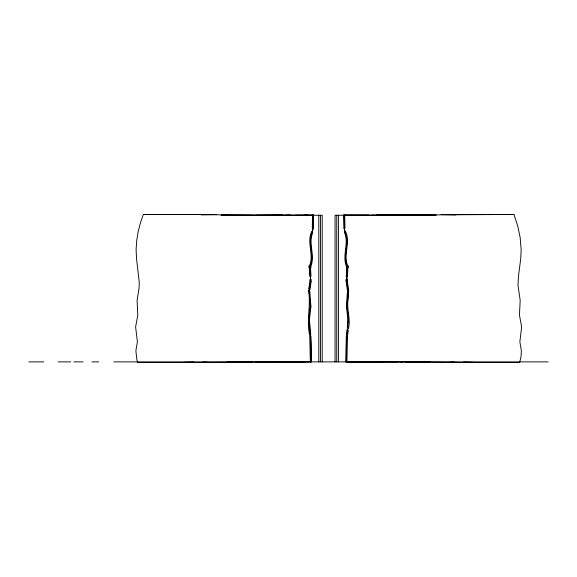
<?xml version="1.0" encoding="UTF-8"?>
<svg xmlns="http://www.w3.org/2000/svg" width="577" height="577" viewBox="0 0 577 577"><rect width="100%" height="100%" fill="white"/><g stroke="black" fill="none" stroke-linecap="round" stroke-linejoin="round"><path stroke-width="0.87" d="M310.924 361.88L310.844 343.69A81.876 55.594 90 0 0 310.267 335.316L308.803 320.019L310.253 305.738L309.157 291.32L310.541 281.302A16.747 11.374 90 0 0 310.577 279.47L309.928 267.641A15.774 10.711 90 0 1 310.051 266.386C314.992 254.984 307.123 243.263 312.258 231.947A28.756 19.524 -90 0 0 312.821 228.405L313.066 215.171M309.986 280.242L309.972 279.203M346.085 279.427L346.092 280.559M347.289 279.203L347.282 280.242M346.431 343.69A81.876 55.594 90 0 1 346.993 335.316L348.465 320.019L347.015 305.738L348.111 291.32L346.719 281.302A16.747 11.374 -90 0 1 346.683 279.47L347.34 267.641A15.774 10.711 -90 0 0 347.21 266.386C342.269 254.984 350.138 243.263 345.003 231.947A28.756 19.524 -90 0 1 344.44 228.405L344.195 215.171L435.772 215.207M369.02 215.098L343.647 215.077L343.892 228.701M346.416 343.69L346.344 361.88M309.315 267.461L309.669 275.236M310.534 267.822L310.996 276.138M311.14 281.453L310 289.416M310.808 307.267L309.438 320.004L310.787 334.35M308.551 290.794C311.075 305.161 306.337 320.271 309.589 334.927M309.799 291.169L310.311 298.98M309.95 281.15L308.774 288.68M346.272 276.138L346.727 267.822M346.301 336.11L345.753 361.88L370.773 361.88M313.376 228.701L313.614 215.077L221.489 215.207M347.462 276.592L347.945 267.461M347.491 336.615L346.928 361.873M312.28 228.11L312.518 215.257L313.614 215.077M346.474 334.35L347.08 329.301M310.599 267.129C315.619 255.337 307.88 244.064 312.799 232.459M347.325 327.253L347.787 318.1L346.452 307.267M347.671 334.927L348.299 329.943M348.443 328.782C350.96 318.85 346.258 309.027 348.227 299.146M348.292 298.641L348.71 290.794M309.452 266.069C314.4 254.608 306.38 242.816 311.717 231.427M497.655 362.493L519.632 362.457L521.045 356.644L521.37 350.672L519.863 341.815L521.651 326.957L519.466 315.15L520.18 300.22L517.987 285.406L518.463 276.419L520.735 258.575L521.154 249.574L520.173 237.637L517.728 225.91L513.956 214.536L441.102 214.543L456.061 214.911M162.014 214.507L143.305 214.536L140.37 223.025L138.134 231.738L136.706 240.602L136.107 249.574L136.525 258.575L139.266 282.405L139.05 288.262L137.081 300.22L137.795 315.15L135.609 326.957L137.405 341.815L135.891 350.672L136.821 359.579L137.622 362.457L159.613 362.493M513.956 214.536L508.46 214.55M454.294 362.067L447.579 362.421L495.78 362.5M378.685 361.988L375.851 361.952M221.929 215.409L283.098 215.091M378.599 361.988L358.505 361.945M193.692 362.082L184.2 362.313M275.142 361.765L274.565 361.786L310.671 361.772L301.8 361.945M201.207 214.911L216.151 214.55L163.81 214.5M429.959 361.729L405.292 361.923M148.801 214.55L143.341 214.543M365.695 361.786L382.919 361.786L380.935 361.801M365.169 361.959L352.374 361.692L376.363 361.808M512.614 362.443L519.639 362.457M149.638 214.485L197.781 214.493L252.437 215.322M304.771 215.084L307.678 215.084M256.289 215.322L283.444 215.243M376.666 215.091L403.9 215.005M255.863 361.923L305.096 361.692L304.346 362.067L284.591 361.952M281.251 361.952L278.467 361.967L280.025 362.024M298.042 361.945L280.177 362.031M356.002 361.808L372.879 361.952M379.861 361.808L380.596 361.801M378.981 361.88L398.483 361.837M182.931 362.558L282.29 361.88M511.446 362.515L474.33 362.558M285.644 215.098L290.887 215.098M405.883 214.997L435.332 215.409M221.056 215.25L322.211 215.25L322.211 361.88M436.205 215.25L335.057 215.25L335.057 361.88M373.29 361.873L379.464 361.808M400.388 361.837L471.878 362.558M28.85 361.88L43.787 361.88M58.176 361.88L70.69 361.88M73.834 361.88L83.066 361.88M91.902 361.88L98.689 361.88M113.698 361.88L548.15 361.88M355.663 361.945L346.799 361.772L352.042 361.808M180.486 362.565L147.279 362.522M371.473 215.243L507.623 214.485M295.763 215.243L312.518 215.257M277.999 361.808L275.64 361.801M377.856 361.873L403.352 361.923M251.969 361.923L227.309 361.729M161.488 362.5L209.682 362.421L202.974 362.067M144.459 362.515L137.708 362.464M473.061 362.313L463.569 362.082M343.647 215.077L344.743 215.257L344.981 228.11M345.544 231.427C350.888 242.816 342.868 254.608 347.816 266.069M344.462 232.459C349.388 244.064 341.642 255.337 346.662 267.129M347.26 289.416L346.121 281.453M348.486 288.68L347.311 281.15M310.383 299.513L310.852 305.738M309.77 336.615L310.332 361.873L311.508 361.88L310.967 336.11M309.734 275.914L309.799 276.592M347.462 291.19L346.409 305.738A17.865 11.504 -90 0 0 346.395 307.274M311.176 279.427L311.169 280.559A17.31 10.869 -89.9 0 1 311.068 281.446M338.454 215.25L338.454 361.88M336.752 215.25L336.752 361.88M320.509 215.25L320.509 361.88M318.807 215.25L318.807 361.88M346.654 336.182A78.393 52.543 89.9 0 1 346.827 334.429M347.563 289.315A18.139 12.42 89.8 0 1 347.787 291.111M346.193 281.446A17.31 10.869 89.9 0 1 346.164 280.559M346.662 279.463A33.993 22.193 90 0 1 346.849 276.253M346.287 267.216A13.891 9.47 89.8 0 1 346.351 267.879M344.938 232.242A29.831 18.507 89.2 0 1 344.397 228.571M347.109 336.528A74.029 50.848 -89.8 0 1 347.296 334.833M348.198 288.767A21.493 14.461 -89.9 0 1 348.421 290.837M347.195 281.165A13.379 9.896 -89.9 0 1 347.159 280.242M346.662 279.145A31.454 22.114 -89.9 0 1 346.856 276.47M348.328 265.918A15.759 10.638 -89.8 0 1 348.479 267.382M344.909 231.694A27.703 20.866 -88.5 0 1 344.31 228.268M310.433 334.429A78.393 52.543 -89.9 0 1 310.614 336.182M310.909 305.738A17.865 11.504 90 0 1 310.866 307.274M309.481 291.111A18.139 12.42 -89.8 0 1 309.698 289.315M310.412 276.253A33.993 22.193 -90 0 1 310.599 279.463M310.909 267.879A13.891 9.47 -89.8 0 1 310.974 267.216M312.864 228.571A29.831 18.507 -89.2 0 1 312.323 232.242M309.972 334.833A74.029 50.848 89.8 0 1 310.152 336.528M308.839 290.837A21.493 14.461 89.9 0 1 309.063 288.767M310.101 280.242A13.379 9.896 89.9 0 1 310.065 281.165M310.404 276.47A31.454 22.114 89.9 0 1 310.599 279.145M308.789 267.382A15.759 10.638 89.8 0 1 308.933 265.918M312.95 228.268A27.703 20.866 88.5 0 1 312.352 231.694"/></g></svg>
